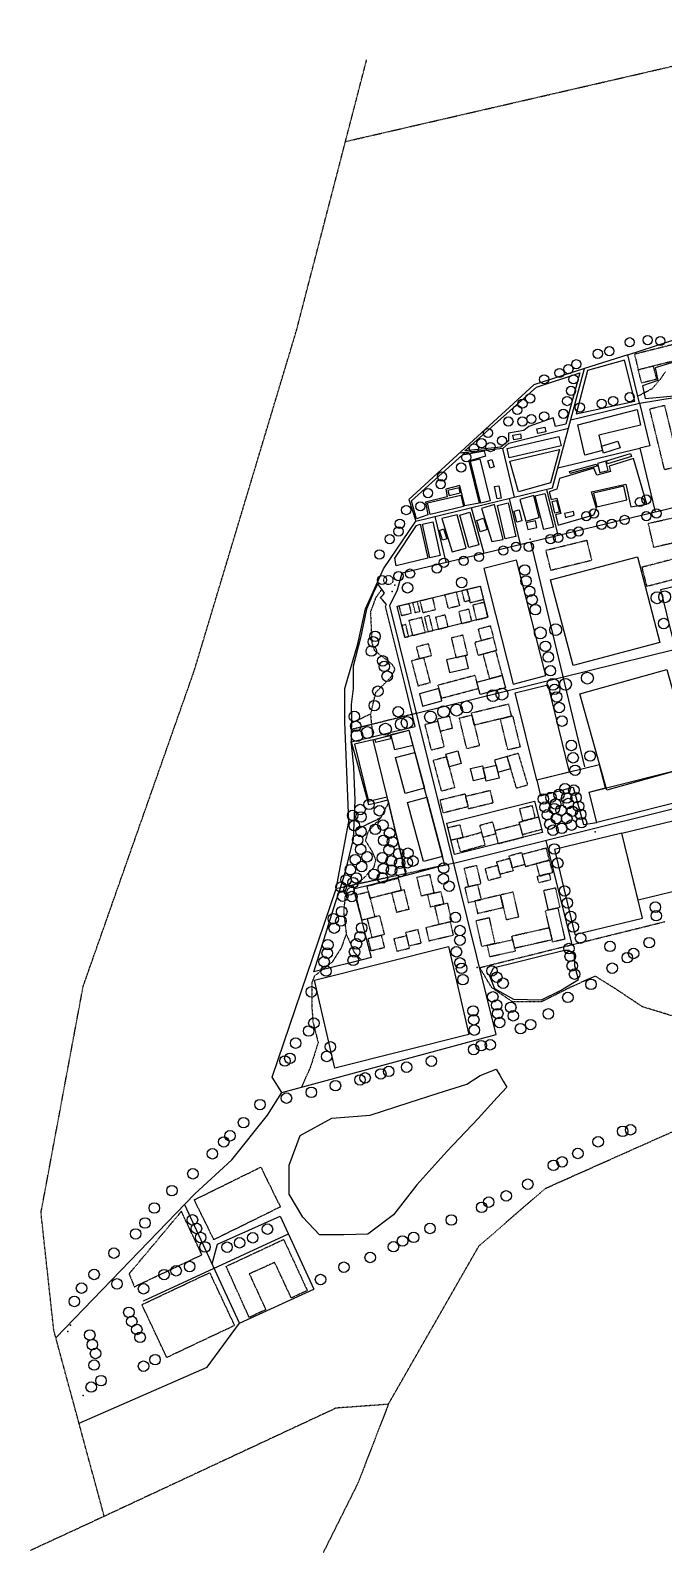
# Model space of a CAD drawing. Header units: metres. Extents: x -41 to 1419, y -123 to 1068.
# Drawn here: x -41 to 455, y -123 to 1068 of the extents above; entities that cross this region are included whole.
import ezdxf

# ---------------------------------------------------------------- set-up
doc = ezdxf.new("R2010")
doc.units = ezdxf.units.M
for name, pattern in [('1', [0.002, 0.002]), ('11', [0.012, 0.004, -0.001, 0.004, -0.001, 0.001, -0.001]), ('2', [0.001, 0.001]), ('3', [0.012, 0.004, -0.001, 0.004, -0.001, 0.001, -0.001]), ('4', [0.001, 0.001]), ('5', [0.012, 0.004, -0.001, 0.004, -0.001, 0.001, -0.001]), ('6', [0.012, 0.004, -0.001, 0.004, -0.001, 0.001, -0.001]), ('Center', [0.004, 0.0025, -0.0005, 0.0005, -0.0005]), ('DashDot', [0.006, 0.004, -0.001, 0, -0.001]), ('Dashed', [0.01, 0.005, -0.005]), ('DOT', [1200, 600, -600]), ('Hidden', [0.004, 0.002, -0.002])]:
    doc.linetypes.add(name, pattern=pattern)
for name, color, linetype, true_color in [('Buildings$Commercial', 173, 'Continuous', 0x424ace), ('Buildings$Library', 215, 'Continuous', 0xb242a5), ('Buildings$Parking', 122, 'Continuous', 0x1ccbb2), ('Buildings$Residential', 55, 'Continuous', 0x919748), ('Buildings$Workshop', 18, 'Continuous', 0x000000), ('bus stops', 225, 'Continuous', 0xa05c8b), ('Cycle Park', 18, 'Continuous', 0x000000), ('Green_Spaces', 3, 'Continuous', 0x1bff00), ('Pavement', 252, 'Continuous', 0x829093), ('Playgrounds', 162, 'Continuous', 0x2734c3), ('Street', 26, 'Continuous', 0x782a1d), ('Tree$Tree_type_1', 18, 'Continuous', 0x000000), ('Tree$Tree_type_2', 99, 'Continuous', 0x184c16)]:
    doc.layers.add(name, color=color, linetype=linetype, true_color=true_color)

msp = doc.modelspace()

# ---------------------------------------------------------------- linework, layer by layer
at = {"layer": 'Buildings$Commercial', "linetype": '11'}
msp.add_lwpolyline([(366.3, 645.5), (362.4, 661.3), (394.3, 669.1), (398.2, 653.3)], close=True, dxfattribs=at)
at = {"layer": 'Buildings$Library', "linetype": '2'}
for points in [[(366, 638), (434, 656), (451.7, 589), (383.7, 571)], [(389, 549), (457, 568), (478.1, 492.6), (410.1, 473.6)]]:
    msp.add_lwpolyline(points, close=True, dxfattribs=at)
at = {"layer": 'Buildings$Parking', "linetype": '5'}
msp.add_lwpolyline([(87, 153), (139.1, 178.6), (154.4, 147.4), (102.4, 121.8)], close=True, dxfattribs=at)
at = {"layer": 'Buildings$Residential', "linetype": '3'}
for points in [[(434.7, 802.6), (477.5, 813.4), (474.5, 825.4), (431.7, 814.6)], [(434.7, 802.6), (446.3, 805.5), (449, 795), (437.4, 792.1)], [(466.8, 727), (455.3, 724.2), (443.7, 771.9), (455.2, 774.7)], [(300.6, 630.7), (311, 633.2), (313.5, 622.6), (303.2, 620.1)], [(247.5, 617.8), (255, 619.6), (256.9, 611.8), (249.5, 610)], [(258.2, 620.4), (261.5, 621.2), (263.5, 613.2), (260.1, 612.4)], [(263.9, 621.8), (273.5, 624.1), (275.8, 614.6), (266.2, 612.3)], [(283.3, 626.5), (292.1, 628.7), (294.7, 617.8), (286, 615.7)], [(296.6, 629.8), (300.6, 630.7), (302.8, 621.9), (298.8, 620.9)], [(307.9, 606.7), (316.9, 608.9), (314.1, 620.5), (305.1, 618.3)], [(257.9, 594.6), (267.9, 597), (265.1, 608.6), (255.1, 606.2)], [(270, 597.5), (273.9, 598.5), (271.1, 610.1), (267.2, 609.1)], [(278.2, 599.5), (285.8, 601.4), (283.5, 610.6), (276, 608.8)], [(296.3, 603.9), (304.3, 605.9), (302.1, 615.1), (294.1, 613.2)], [(251.9, 593.1), (254.9, 593.8), (252.6, 603.1), (249.6, 602.4)]]:
    msp.add_lwpolyline(points, close=True, dxfattribs=at)
at = {"layer": 'Buildings$Residential', "linetype": '2'}
for points in [[(392.9, 735.6), (387.3, 759.3), (433.8, 771.4), (436.4, 759.2), (403.8, 751.2), (406.6, 739.2)], [(333.7, 733.6), (332, 741), (372.5, 750.3), (374.2, 742.9)], [(303.4, 731.1), (310.7, 732.9), (318.8, 699.9), (311.5, 698.1)], [(295.7, 704.5), (297.9, 695.5), (271.8, 689.3), (269.6, 698.3)], [(354, 703.8), (361.5, 705.7), (368.4, 679.4), (360.8, 677.4)], [(399.7, 705.9), (402.2, 695.2), (425.8, 700.7), (423.3, 711.5)], [(295.1, 688.8), (302.7, 691), (309.8, 665.4), (302.1, 663.3)], [(324.4, 696.3), (332.8, 698.3), (338.9, 672.1), (330.4, 670.1)], [(265.7, 681.7), (273.8, 683.5), (279.6, 657.1), (271.5, 655.3)]]:
    msp.add_lwpolyline(points, close=True, dxfattribs=at)
at = {"layer": 'Buildings$Residential', "linetype": '1'}
for points in [[(337.2, 747.7), (336.6, 751.3), (342.4, 752.4), (343, 748.8)], [(356.1, 752.5), (355.2, 756.2), (361.5, 757.7), (362.4, 753.9)], [(405.8, 742.6), (418.7, 746.7), (420.4, 741.4), (407.5, 737.3)], [(316.9, 731.3), (320, 732.3), (321.9, 726.6), (318.8, 725.6)], [(401.7, 728.7), (402.2, 727), (381.3, 721.2), (380.8, 722.9)], [(402.7, 729.2), (404.6, 722.1), (411.1, 723.8), (409.2, 730.9)], [(410.6, 728.9), (409.9, 731.2), (428.7, 736.9), (429.4, 734.6)], [(285.6, 708.1), (286.5, 704.1), (295.3, 706.2), (294.4, 710.2)], [(322.1, 711.1), (325.4, 711.8), (327.3, 702.1), (324.1, 701.4)], [(337.6, 691.8), (341.5, 692.8), (343.6, 684.2), (339.7, 683.3)], [(367.2, 699.3), (370.7, 700.1), (372.9, 691), (369.4, 690.2)], [(376.9, 689.9), (377.6, 687), (384.6, 688.6), (384, 691.5)], [(308.2, 684.6), (313.5, 686.3), (316.3, 677.4), (311, 675.8)], [(348.1, 677.5), (355.3, 679.2), (354.1, 684.3), (346.9, 682.6)], [(279, 676.8), (282.2, 677.9), (284.8, 670.2), (281.5, 669.1)]]:
    msp.add_lwpolyline(points, close=True, dxfattribs=at)
at = {"layer": 'Buildings$Residential', "linetype": '5'}
for points in [[(309.5, 599.7), (318.8, 602.2), (321.3, 593), (311.9, 590.6)], [(261, 585.8), (270.2, 588.2), (272.7, 578.7), (263.5, 576.3)], [(292, 577.2), (301.1, 579.4), (297.4, 594.8), (288.3, 592.6)], [(313.2, 580.2), (322.9, 582.8), (328.1, 563.3), (318.4, 560.7)], [(277.4, 529.3), (286.7, 531.6), (289.1, 521.9), (279.8, 519.6)], [(304.4, 532.4), (310.3, 508.3), (300.4, 505.9), (294.6, 530)], [(332, 500), (340.6, 502.5), (348, 477.5), (339.4, 475)], [(299.5, 468.8), (318.6, 473.4), (320.9, 463.5), (301.9, 458.9)], [(341.5, 448.5), (356.5, 452.6), (359.2, 442.8), (344.2, 438.7)], [(341.8, 459.1), (351.5, 461.5), (353.9, 451.8), (344.3, 449.4)], [(297.4, 436.6), (288.1, 434.3), (285.6, 444.2), (294.9, 446.5)], [(323.1, 439.3), (313.2, 436.6), (310.7, 446.1), (320.5, 448.8)], [(342, 446.8), (322.4, 441.8), (325, 431.7), (344.6, 436.8)], [(314.7, 430.5), (295.6, 425.2), (292.8, 435.3), (311.9, 440.6)], [(261.4, 405.4), (271.2, 407.7), (274.7, 393.1), (264.9, 390.7)], [(228.4, 374.3), (218.5, 371.8), (213.5, 391.6), (223.4, 394.1)], [(224.7, 388.9), (222.3, 398.5), (246.6, 404.7), (249, 395.1)], [(241.7, 393.3), (251.2, 395.7), (255.1, 380.3), (245.7, 377.9)], [(269.8, 391.9), (280, 394.3), (282.3, 384.5), (272.1, 382.1)], [(275.4, 382.8), (285.2, 385.2), (288.6, 370.7), (278.8, 368.4)], [(226.1, 358.3), (236, 360.8), (232.3, 375.3), (222.4, 372.8)], [(287.6, 370.5), (268.4, 365.9), (270.8, 355.7), (290, 360.2)], [(235.9, 350.3), (225.6, 347.7), (223.1, 357.5), (233.4, 360.1)], [(253.1, 359.7), (255.5, 349.7), (245.9, 347.4), (243.5, 357.4)], [(262.2, 364.4), (252.5, 362.1), (255, 351.7), (264.7, 354)]]:
    msp.add_lwpolyline(points, close=True, dxfattribs=at)
at = {"layer": 'Buildings$Residential', "linetype": '6'}
for points in [[(321.3, 593), (306.6, 589.1), (309.2, 579.1), (323.9, 583)], [(266.8, 577.2), (257.1, 574.7), (262.2, 555.2), (271.9, 557.8)], [(309.6, 553.2), (307, 563.3), (277.8, 555.6), (280.5, 545.5)], [(304, 534), (333, 541), (335.3, 531.4), (306.3, 524.4)], [(282.8, 507.6), (277.9, 527.4), (267.5, 524.8), (272.5, 505)], [(326.7, 529.3), (336.3, 531.7), (342.2, 507.3), (332.6, 505)], [(284.5, 499.8), (290.9, 475.5), (280.7, 472.7), (274.2, 497)], [(279.5, 465.9), (299, 470.7), (301.5, 460.6), (282, 455.7)], [(326.4, 407.7), (323.8, 417.5), (334.1, 420.3), (336.7, 410.4)], [(336.1, 412.7), (333.5, 422.2), (343.3, 424.8), (345.8, 415.3)], [(343.7, 423.2), (346.2, 413.8), (365.2, 418.8), (362.7, 428.2)], [(365.2, 418.8), (354.8, 416), (357.3, 406.3), (367.8, 409.1)], [(298.5, 412.5), (308, 414.7), (311.4, 400.1), (301.9, 397.9)], [(314.9, 412.3), (324.5, 414.8), (327, 405.4), (317.4, 402.8)], [(365.1, 408.4), (355.4, 406), (356.6, 401.2), (366.3, 403.6)], [(309.1, 399.6), (298.9, 397.2), (301.6, 385.6), (311.8, 388)], [(326.8, 391.5), (331.3, 372.2), (341.1, 374.5), (336.7, 393.8)], [(364, 379.8), (373.4, 381.9), (370, 397), (360.6, 394.9)], [(306.7, 386.8), (308.9, 377.1), (329, 381.8), (326.8, 391.5)], [(367.6, 354.7), (362, 379.4), (371.7, 381.5), (377.2, 356.9)], [(317.9, 373.8), (322.4, 353.5), (312.2, 351.2), (307.7, 371.5)], [(337.9, 349.8), (335.7, 359.4), (365, 366), (367.2, 356.4)], [(316.5, 352.2), (336.3, 356.6), (338.4, 347.5), (318.6, 343.1)], [(40, 85), (93, 110), (76.9, 144), (35.9, 95)], [(143, 67), (130, 61), (112, 101), (157, 122), (175.5, 82), (163, 76.2), (150, 104), (130.1, 95)], [(46, 71), (99, 96), (118.5, 54.6), (65.5, 29.6)]]:
    msp.add_lwpolyline(points, close=True, dxfattribs=at)
at = {"layer": 'Buildings$Residential', "linetype": '4'}
for points in [[(299.4, 579), (284.6, 575.4), (287, 565.6), (301.8, 569.1)], [(328.1, 563.3), (330.7, 553.6), (310.9, 548.4), (308.3, 558)], [(281, 543.4), (278.5, 553), (263.3, 549), (265.8, 539.4)], [(238, 468.4), (227.1, 513), (212.6, 509.5), (223.5, 464.9)], [(229, 511), (241, 514), (240.5, 516.1), (228.5, 513.1)], [(244, 505), (241, 517), (255.1, 520.5), (258.1, 508.5)], [(252.1, 471), (244.7, 499), (259.7, 503), (267.2, 475)], [(283.9, 501.8), (293.3, 504.3), (295.9, 494.4), (286.5, 491.9)], [(303.3, 490.4), (312.7, 492.7), (315.1, 483.1), (305.6, 480.8)], [(313.2, 490.7), (323.5, 493.2), (325.9, 483), (315.6, 480.6)], [(324.8, 487.5), (334.8, 490.5), (332, 500), (322, 497)], [(254, 464), (269, 468), (281.4, 421.6), (266.4, 417.6)]]:
    msp.add_lwpolyline(points, close=True, dxfattribs=at)
at = {"layer": 'Buildings$Workshop', "linetype": '3'}
for points in [[(550.3, 706.8), (554.6, 688), (446.9, 663.5), (442.6, 682.3)], [(437.5, 647.9), (441.3, 633.1), (497.5, 647.7), (493.6, 662.5)]]:
    msp.add_lwpolyline(points, close=True, dxfattribs=at)
at = {"layer": 'Buildings$Workshop', "linetype": '2'}
msp.add_lwpolyline([(402.2, 448.2), (396.2, 472.1), (477.4, 492.4), (483.4, 468.5)], close=True, dxfattribs=at)
at = {"layer": 'bus stops'}
for p in [(244, 634), (308.5, 334.7), (-12, 50), (-10, 55)]:
    msp.add_point(p, dxfattribs=at)
at = {"layer": 'Cycle Park'}
for p in [(350, 670), (242, 629), (401, 441)]:
    msp.add_point(p, dxfattribs=at)
at = {"layer": 'Green_Spaces'}
for points in [[(386, 768), (432, 778), (424, 810), (395, 802)], [(378, 760), (370, 758), (368, 765), (349, 758), (345, 755), (333, 753), (333, 747), (327, 742), (299, 739), (355, 789), (389, 800)], [(438, 790), (440, 780), (471.5, 782.9), (464, 809), (448, 804), (450, 794)], [(302, 731), (310, 698.1), (299, 696), (295, 712), (284, 709), (285, 703), (268, 699), (270, 689), (261, 685.8), (257, 700), (297, 735.9), (314, 739), (315, 735)], [(334, 731), (373, 740), (366, 714), (341, 707)], [(365, 707), (366.4, 701.1), (371, 702), (374, 690), (370, 689), (372, 681), (400, 689), (402, 694), (398, 707), (425, 713), (429, 695.2), (441.4, 697.4), (431, 733), (412, 727), (413, 723), (402.2, 720), (400, 725.6), (373, 717.3), (371, 709)], [(342, 701), (346.6, 684), (357, 687), (353, 704)], [(312, 694), (320, 668), (329, 669.8), (322, 697)], [(264, 681.7), (270, 655), (245, 649), (244, 655), (261, 680.7)], [(281, 686), (289, 660), (300, 663), (293, 689)], [(336.8, 556.6), (362.4, 563.2), (339.4, 653.5), (313.7, 646.9)], [(210, 511.3), (226.7, 515.3), (243.4, 519.4), (260.1, 523.4), (252.3, 554.7), (244.6, 585.9), (236.8, 617.2), (237.1, 617.7), (237.3, 618.3), (237.5, 618.8), (235.9, 620.6), (234.3, 622.4), (232.7, 624.2), (233.8, 625.3), (234.9, 626.5), (236.1, 627.6), (234.3, 630.1), (232.5, 632.5), (230.7, 635), (228, 629.4), (221.8, 615.2), (217.2, 592.8), (211.4, 570.5), (211.4, 553.2), (209.8, 540.7), (210.2, 527.5), (210, 518)], [(338.4, 549.8), (363.9, 556), (380.7, 487.6), (355.3, 481.3)], [(210, 511.3), (214.5, 494.9), (219, 478.6), (223.5, 462.3), (228.5, 463.5), (233.6, 464.7), (238.6, 466), (243.4, 446.2), (248.2, 426.4), (253, 406.7), (239.2, 403.1), (225.5, 399.6), (211.7, 396), (216.3, 378.2), (220.9, 360.3), (225.5, 342.5), (210.5, 338.8), (195.6, 335.1), (180.6, 331.3), (186.4, 349.7), (192.1, 368.1), (197.9, 386.5), (200.7, 394.4), (205.5, 409.9), (211.7, 435.5), (213.1, 465.6), (212, 491.6), (210.4, 507.5)], [(321.1, 334.3), (318.1, 328.3), (322.2, 318.4), (337, 310), (358.8, 309.4), (373.8, 316.9), (388, 325.5), (384.9, 336.1), (384.8, 344.6), (380.2, 348), (376.8, 348), (374.8, 347.5), (356.9, 343.1), (339, 338.7)], [(323.4, 255.2), (326.2, 250.5), (329, 245.8), (331.8, 241.1), (324.3, 233.1), (309.2, 216.7), (284.8, 190.8), (261.3, 164.7), (243, 141.3), (223, 126), (204.2, 125.5), (185, 125.5), (172, 139.5), (161.4, 157.3), (161.3, 180), (170, 203.3), (194.7, 216.9), (224.8, 219.2), (255.2, 229.2), (277.9, 236.5), (300.4, 243.6), (311, 250.3)]]:
    msp.add_lwpolyline(points, close=True, dxfattribs=at)
at = {"layer": 'Pavement'}
for points in [[(246, 617.4), (311, 633.2), (316.9, 608.9), (251.9, 593.1)], [(227.1, 513), (255.1, 520.5), (283, 414.8), (253, 406.7), (238, 468.4)], [(284.7, 447.8), (353.4, 464.9), (359.6, 440.4), (290.9, 423.2)]]:
    msp.add_lwpolyline(points, close=True, dxfattribs=at)
at = {"layer": 'Pavement', "linetype": '1'}
msp.add_lwpolyline([(355.3, 481.3), (358.2, 469.2), (383.6, 475.9), (391.7, 446.6), (402.2, 448.2), (396.2, 472.1), (409, 475.3), (404.4, 493.4)], close=True, dxfattribs=at)
msp.add_point((0, 0), dxfattribs=at)
at = {"layer": 'Playgrounds'}
for points in [[(434.6, 387.6), (421.9, 439.9), (487.7, 455.8), (500.3, 403.5)], [(385.1, 360.5), (438, 373.3), (421.9, 439.9), (369, 427.1)], [(197.1, 256.1), (181.2, 324.9), (286, 351.2), (301.9, 282.4)]]:
    msp.add_lwpolyline(points, close=True, dxfattribs=at)
at = {"layer": 'Street', "linetype": 'Hidden'}
for p, q in [((167, 833), (222, 1045)), ((87, 567), (167, 833)), ((0, 320), (87, 567)), ((-33, 143), (0, 320)), ((362, 162), (472, 211)), ((310, 117), (362, 162)), ((-23, 51), (-33, 143)), ((239, -7), (310, 117)), ((198, -10), (5, -100)), ((239, -7), (198, -10)), ((239, -7), (215, -69)), ((215, -69), (188, -123)), ((5, -100), (-41.3, -121.4))]:
    msp.add_line(p, q, dxfattribs=at)
at = {"layer": 'Street'}
for p, q in [((426.5, 814.3), (478.7, 831)), ((426.5, 814.3), (392.6, 803.4)), ((392.6, 803.4), (353, 790.8)), ((353, 790.8), (255, 701)), ((435.7, 776.3), (462.9, 780.9)), ((435.7, 776.3), (443.7, 743)), ((371.7, 725.7), (435.9, 741.2)), ((443.7, 743), (435.9, 741.2)), ((435.9, 741.2), (447.9, 691.3)), ((260.4, 684.1), (367.5, 710.1)), ((255, 701), (260.4, 684.1)), ((235.1, 646.8), (260.4, 684.1)), ((452.3, 630.6), (608, 668.2)), ((221, 615.5), (235.1, 646.8)), ((486.2, 493), (452.3, 630.6)), ((215, 588), (221, 615.5)), ((205, 553.2), (215, 588)), ((205, 527), (205, 553.2)), ((208, 449), (205, 527)), ((290.2, 416.3), (488.4, 465.5)), ((198, 396.4), (208, 449)), ((148, 249), (198, 396.4)), ((155.6, 237.1), (148, 249)), ((105.1, 118.3), (154.3, 140.2)), ((154.3, 140.2), (180.6, 83.2)), ((101.1, 102.8), (105.1, 118.3)), ((122.5, 56.5), (180.6, 83.2)), ((97, 22), (122.5, 56.5)), ((-3.2, -21.8), (97, 22))]:
    msp.add_line(p, q, dxfattribs=at)
at = {"layer": 'Street', "linetype": 'DashDot'}
for p, q in [((452, 795), (456, 801)), ((434.3, 781.9), (446, 788)), ((446, 788), (452, 795)), ((229, 624), (225, 613)), ((233.8, 630.7), (229, 624)), ((225, 613), (226, 589)), ((226, 589), (228, 583)), ((228, 583), (242, 572)), ((242, 572), (244, 568)), ((241, 562), (229, 550)), ((244, 568), (241, 562)), ((229, 550), (228, 546)), ((228, 546), (225, 533)), ((225, 533), (226.7, 515.3)), ((239.1, 463.9), (232.9, 451.8)), ((232.9, 451.8), (212, 441.7)), ((223, 441), (221, 434)), ((232.9, 451.8), (223, 441)), ((221, 434), (226, 426)), ((226, 426), (229, 419)), ((229, 419), (227.5, 413)), ((227.5, 413), (219, 404)), ((207, 396), (205, 390)), ((219, 404), (207, 396)), ((205, 390), (204, 378)), ((204, 378), (206, 361)), ((206, 361), (202, 350)), ((206, 361), (212, 347)), ((202, 350), (195, 339)), ((212, 347), (218, 340.6)), ((195, 339), (181, 328)), ((181, 328), (179, 323)), ((179, 323), (179, 305)), ((179, 305), (180, 292)), ((180, 292), (184, 276)), ((184, 276), (178, 257)), ((178, 257), (171, 241.3))]:
    msp.add_line(p, q, dxfattribs=at)
at = {"layer": 'Street', "linetype": 'DOT'}
for p, q in [((240.2, 618), (246.1, 630.3)), ((323.4, 282.4), (240.2, 618)), ((155.6, 237.1), (323.4, 282.4)), ((144.4, 219.2), (155.6, 237.1)), ((116.5, 184.2), (144.4, 219.2)), ((87.5, 157.6), (116.5, 184.2))]:
    msp.add_line(p, q, dxfattribs=at)
at = {"layer": 'Street', "linetype": 'Center'}
msp.add_line((310.5, 334.7), (455.6, 370.7), dxfattribs=at)
at = {"layer": 'Street', "linetype": 'Dashed'}
for p, q in [((320, 319), (310.5, 334.7)), ((401, 328), (381, 319)), ((417, 318), (401, 328)), ((336, 308), (320, 319)), ((381, 319), (359, 308)), ((438, 304), (417, 318)), ((359, 308), (336, 308)), ((461, 297), (438, 304))]:
    msp.add_line(p, q, dxfattribs=at)
at = {"layer": 'Street', "linetype": 'Hidden'}
for points in [[(205.4, 981.1), (583, 1068)], [(16.5, -94.6), (-23, 51)]]:
    msp.add_lwpolyline(points, dxfattribs=at)
at = {"layer": 'Street'}
for points in [[(435.7, 776.3), (426.5, 814.3)], [(367.5, 710.1), (392.6, 803.4)], [(381.8, 763.3), (435.7, 776.3)], [(333.3, 745), (380, 756.7)], [(328.6, 741), (294.7, 737.3)], [(328.6, 741), (333.3, 745)], [(337.9, 702.9), (328.6, 741)], [(362.9, 708.9), (371.6, 673)], [(303.9, 694.6), (313.7, 659)], [(333.5, 701.8), (342.2, 665.9)], [(275.4, 687.7), (284.1, 651.9)], [(392.9, 491.8), (350.5, 667.9)], [(261.1, 533.7), (463.8, 583.9)], [(362.4, 434.2), (382.7, 352.6)], [(122.5, 56.5), (79.7, 149.2)], [(47.2, 73.9), (160.7, 126.3)]]:
    msp.add_lwpolyline(points, dxfattribs=at)
at = {"layer": 'Street', "linetype": 'DOT'}
for points in [[(249.9, 643.6), (752.7, 764.8)], [(246.1, 630.3), (249.9, 643.6)], [(-21.4, 45.1), (87.5, 157.6)]]:
    msp.add_lwpolyline(points, dxfattribs=at)
at = {"layer": 'Street', "linetype": 'DashDot', "ltscale": 100}
msp.add_lwpolyline([(261.1, 533.7), (210.1, 521)], dxfattribs=at)
at = {"layer": 'Street', "linetype": 'DashDot'}
for points in [[(225, 533), (210.1, 526)], [(290.2, 416.3), (198, 396.4)]]:
    msp.add_lwpolyline(points, dxfattribs=at)
at = {"layer": 'Tree$Tree_type_1'}
for centre in [(345.8, 645.8), (254, 631.9), (296.4, 636), (346.8, 637.2), (349.6, 629.1), (351.6, 622.5), (354.1, 614.8), (454.6, 603.9), (228.6, 593.9), (225.7, 582.4), (227.2, 589.6), (362, 586.1), (234.6, 574.7), (235.8, 570.4), (364.3, 577.7), (238.1, 562.7), (365.9, 567), (230.8, 551), (369.2, 552.4), (370.8, 546.5), (228, 539.7), (246.7, 534.9), (372.8, 538.2), (212.4, 531.2), (213.5, 523.6), (375, 527.6), (382.3, 508.5), (383.7, 498.9), (397, 500.3), (385.2, 489.1), (377.3, 474.6), (384.3, 473.6), (223.9, 462.4), (360.4, 466.6), (366.3, 467.9), (370, 462.7), (372.6, 470.2), (378.6, 467.4), (379.9, 463.1), (386, 467.7), (387.9, 460.9), (211, 453.8), (216.9, 458.4), (217.6, 452.6), (232, 457.4), (361.7, 460.3), (363.6, 454.3), (368.9, 459.1), (370.6, 451.3), (374.2, 457.8), (378.7, 451.4), (383, 457.1), (389.6, 454.6), (212.3, 445.8), (217.6, 441.2), (228.7, 442.9), (234.7, 446.2), (239.9, 439.9), (365.5, 447), (367.9, 442.2), (374.8, 443.7), (382.4, 446.2), (390.2, 448.1), (215, 434.6), (217.3, 427.2), (235.3, 434.3), (239.6, 426.8), (242.1, 433.1), (369, 427.5), (213.1, 419.2), (218.1, 413.8), (222.3, 421.4), (234.3, 420.6), (241.2, 418.2), (247.1, 423.9), (247.9, 416.4), (253.9, 416.7), (254.3, 424.2), (258.2, 418), (371.7, 416.5), (205.8, 403.3), (209.2, 411.3), (211.4, 401.2), (213.9, 404.8), (227.7, 407.7), (234.4, 404.9), (235.1, 412.1), (241.5, 411), (248.5, 409.9), (282.1, 404.1), (282.3, 412.6), (202, 397.7), (203.3, 390.6), (208.2, 395.4), (210.4, 390.3), (286.6, 398.4), (377, 394.7), (202.5, 378.5), (379.2, 385.3), (448.1, 382), (195.9, 372.9), (196.6, 365.6), (201.8, 371.2), (218.1, 365.7), (291.5, 374), (381.8, 374.7), (383.8, 366.5), (448.8, 375.3), (214, 353.3), (216.9, 358.9), (295, 363.7), (295, 356.1), (389.5, 357.8), (443.3, 354.2), (191.1, 346), (191.6, 352.6), (212.5, 347), (292.3, 347.1), (380.4, 349.6), (381.4, 343.5), (412.6, 351.3), (426.1, 342.5), (431, 345.8), (188.7, 339.3), (190.2, 332), (211.5, 340.4), (295, 338.4), (296.3, 334.1), (320.1, 332.1), (383, 336.1), (384.8, 329.6), (414.3, 334.2), (297.4, 325.3), (323.9, 327.2), (328.9, 322.5), (397.7, 321.6), (178.7, 315.7), (320.8, 311.8), (379.6, 311.4), (305.4, 300.8), (305.9, 293.9), (323.8, 305.4), (324.7, 298.7), (334.9, 303.6), (336.8, 297), (364.3, 298.5), (176.6, 285.1), (180.7, 291.3), (306.3, 285.8), (326.1, 291.7), (342.5, 286.9), (350.4, 290.1), (166.4, 275.6), (193.6, 272.7), (305.8, 270.6), (311.7, 273.6), (318.8, 274.3), (158, 261.6), (161.9, 263.7), (190.7, 265.2), (272.7, 261.5), (216.8, 246.8), (220.8, 248.4), (233.1, 251.5), (239.3, 253.5), (253.3, 256.8), (178.7, 237.1), (197.6, 242.3), (138.5, 227.5), (159.2, 232.6), (125.6, 213.4), (115, 203.1), (403.3, 198.4), (422.5, 206.6), (428.7, 207.8), (101.2, 189), (110.1, 198.3), (387.4, 189.3), (368.3, 180), (375.1, 182.7), (85.9, 173.4), (348.2, 165.2), (69.5, 160.2), (317.6, 151.2), (331.3, 156.1), (55.7, 146.6), (312.1, 147.1), (48.4, 134.9), (85.6, 137.3), (88.7, 130.6), (144.3, 130.1), (271.6, 130.6), (288.3, 137.2), (41.1, 126.3), (92, 123.5), (95.4, 116.1), (112.7, 115.9), (122.5, 119.4), (132.8, 123.3), (243, 116.3), (250.1, 120.8), (258.8, 123.6), (24.1, 111.3), (224.8, 107.9), (8.6, 94.6), (63.4, 94.5), (72.8, 97.5), (83.4, 100.8), (204.2, 100.3), (-1.3, 83.9), (26.5, 87.2), (47.3, 83.4), (185.9, 90.6), (-6.9, 73.5), (35.8, 65), (38.1, 57.8), (5.2, 47.2), (42, 51.6), (44.6, 45.4), (7.2, 39.7), (9.7, 32.8), (8.6, 23.7), (47.3, 22.8), (56.3, 27.9), (14, 11.5), (6.3, 6.5)]:
    msp.add_circle(centre, 4.11, dxfattribs=at)
at = {"layer": 'Tree$Tree_type_2'}
for centre, radius in [((428, 824), 3.61), ((442.1, 825.7), 3.61), ((452, 825), 3.61), ((386.2, 806.8), 3.61), ((403, 815), 3.61), ((412, 817), 3.61), ((361, 795), 3.61), ((373, 800), 3.61), ((380, 803), 3.61), ((384, 795), 3.61), ((382, 786), 3.61), ((340, 771), 3.61), ((344, 776), 3.61), ((350, 780), 3.61), ((379, 778), 3.61), ((389, 773), 3.61), ((406, 776), 3.61), ((415, 778), 3.61), ((428, 781), 3.61), ((333, 762), 3.61), ((344, 762), 3.61), ((351, 764), 3.61), ((361, 766), 3.61), ((376, 768), 3.61), ((317, 753), 3.61), ((328, 747), 3.61), ((306, 741), 3.61), ((312, 745), 3.61), ((319, 742), 3.61), ((296, 726), 3.61), ((300, 734), 3.61), ((280, 713), 3.61), ((281, 719), 3.61), ((270, 706), 3.61), ((441, 701), 3.61), ((253, 692.7), 3.61), ((264, 695.6), 3.61), ((394, 688), 3.61), ((400, 690), 3.61), ((436, 699), 3.61), ((441, 688), 3.61), ((449, 690), 3.61), ((247, 676), 3.61), ((248, 682), 3.61), ((388, 676), 3.61), ((405.9, 681.2), 3.61), ((414, 682), 3.61), ((424, 685), 3.61), ((240, 670), 3.61), ((339, 664), 3.61), ((349, 664), 3.61), ((366, 670), 3.61), ((372, 671), 3.61), ((382, 674), 3.61), ((232, 658), 3.61), ((282.5, 651.5), 3.61), ((298, 653), 3.61), ((310, 656), 3.61), ((329, 661), 3.61), ((247, 641), 3.61), ((256, 643), 3.61), ((277, 647), 3.61), ((234, 638), 3.61), ((449.4, 624.1), 4.64), ((455.4, 624.8), 4.64), ((358, 596.6), 4.64), ((370, 599.1), 4.64), ((367.9, 556.4), 4.64), ((377.7, 556.4), 4.64), ((394.9, 561.2), 4.64), ((320.9, 547.5), 4.64), ((327.9, 548.7), 4.64), ((282.3, 535), 4.64), ((292.4, 536.2), 4.64), ((300.2, 538.7), 4.64), ((236.7, 521.2), 4.64), ((249.2, 525.2), 4.64), ((253.7, 526.5), 4.64), ((272, 530.8), 4.64), ((214.4, 516.2), 4.64), ((222.6, 518.6), 4.64)]:
    msp.add_circle(centre, radius, dxfattribs=at)
at = {"layer": 'Tree$Tree_type_2', "linetype": 'DashDot'}
msp.add_circle((239, 638), 3.61, dxfattribs=at)

doc.saveas('drawing.dxf')
